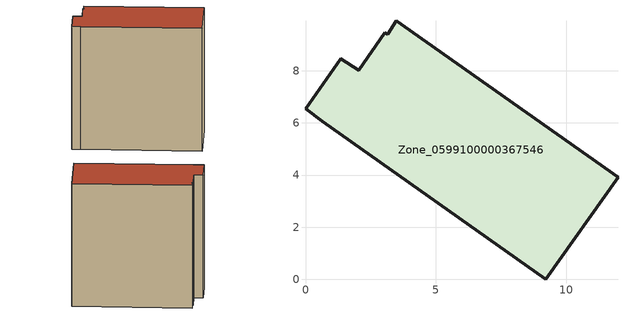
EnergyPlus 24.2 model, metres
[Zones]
Zone_0599100000367546
 floor ground (C_G): 3.04,9.46 3.15,9.4 3.48,9.92 11.98,3.91 9.21,0 0.64,6.06 0,6.53 1.36,8.45 2.04,8.02 z3.68
 wall outside (C_F): 1.36,8.45 0,6.53 0.64,6.06 9.21,0 11.98,3.91 3.48,9.92 3.15,9.4 3.04,9.46 2.04,8.02 1.36,8.45 z3.68:15.12
 roof outside (C_R): 3.15,9.4 3.04,9.46 2.04,8.02 1.36,8.45 0,6.53 0.64,6.06 9.21,0 11.98,3.91 3.48,9.92 z15.12
[BUILDING]
Pand.0599100000367546: North Axis=0; Terrain=City; Loads Convergence Tolerance Value=0.04; Temperature Convergence Tolerance Value=0.4; Solar Distribution=FullExterior; Maximum Number of Warmup Days=25; Minimum Number of Warmup Days=1
[Site:Location]
Rotterdam.The.Hague.AP_ZH_NLD Design_Conditions: Latitude=51.96; Longitude=4.45; Time Zone=1; Elevation=-4.5
[SITE:GROUNDTEMPERATURE:BUILDINGSURFACE]
18, 18, 18, 18, 18, 18, 18, 18, 18, 18, 18, 18
[MATERIAL] Thermal Absorptance=0.9; Solar Absorptance=0.7; Visible Absorptance=0.7
Name | Roughness | Thickness | Conductivity | Density | Specific Heat
G.TI.1992-2005 | MediumSmooth | 0.15 | 0.06 | 540 | 1210
F.TI.1992-2005 | Rough | 0.3 | 0.12 | 1920 | 840
R.TI.1992-2005 | MediumRough | 0.2 | 0.08 | 1500 | 1000
[CONSTRUCTION]
C_G: G.TI.1992-2005
C_F: F.TI.1992-2005
C_R: R.TI.1992-2005
[ZONE]
Zone_0599100000367546: Type=1; Multiplier=1; Ceiling Height=Autocalculate; Volume=Autocalculate; Floor Area=autocalculate; Part of Total Floor Area=Yes
[ZONEINFILTRATION:DESIGNFLOWRATE]
Infil_Zone_0599100000367546: Zone or ZoneList or Space or SpaceList=Zone_0599100000367546; Schedule=AlwaysOn; Design Flow Rate Calculation Method=Flow/Area; Flow Rate per Floor Area=0.0015; Constant Term Coefficient=1; Temperature Term Coefficient=0; Velocity Term Coefficient=0; Velocity Squared Term Coefficient=0
[HVACTEMPLATE:ZONE:IDEALLOADSAIRSYSTEM]
Zone_0599100000367546: Maximum Heating Supply Air Temperature=50; Minimum Cooling Supply Air Temperature=13; Maximum Heating Supply Air Humidity Ratio=0.0156; Minimum Cooling Supply Air Humidity Ratio=0.0077; Heating Limit=NoLimit; Cooling Limit=NoLimit; Dehumidification Control Type=ConstantSensibleHeatRatio; Cooling Sensible Heat Ratio=0.7; Dehumidification Setpoint=60; Humidification Control Type=None; Humidification Setpoint=30; Outdoor Air Method=None; Outdoor Air Flow Rate per Person=0.00944; Outdoor Air Flow Rate per Zone Floor Area=0; Outdoor Air Flow Rate per Zone=0; Demand Controlled Ventilation Type=None; Outdoor Air Economizer Type=NoEconomizer; Heat Recovery Type=None; Sensible Heat Recovery Effectiveness=0.7; Latent Heat Recovery Effectiveness=0.65
[ZONECONTROL:THERMOSTAT]
ThermostatControl_Zone_0599100000367546: Zone or ZoneList=Zone_0599100000367546; Control Type Schedule=DualSetpointControlType; Control 1=Thermostat_Zone_0599100000367546; Temperature Difference Between Cutout And Setpoint=0
[THERMOSTATSETPOINT:DUALSETPOINT]
Thermostat_Zone_0599100000367546: Heating Setpoint Temperature Schedule=HeatingSetpoint_Zone_0599100000367546; Cooling Setpoint Temperature Schedule=CoolingSetpoint_Zone_0599100000367546
[SCHEDULE:COMPACT]
HeatingSetpoint_Zone_0599100000367546: Through: 12/31, For: AllDays, Until: 24:00, 21
CoolingSetpoint_Zone_0599100000367546: Through: 12/31, For: AllDays, Until: 24:00, 24
DualSetpointControlType: Through: 12/31, For: AllDays, Until: 24:00, 4
AlwaysOn: Through: 12/31, For: AllDays, Until: 24:00, 1
